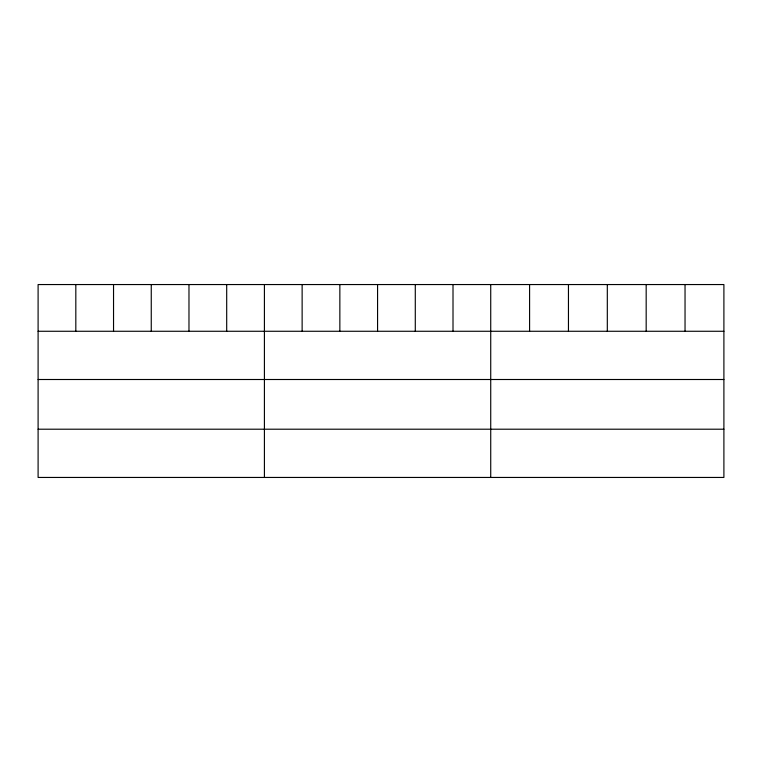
<?xml version="1.0" encoding="UTF-8"?>
<svg xmlns="http://www.w3.org/2000/svg" width="762" height="762" viewBox="0 0 762 762"><rect width="100%" height="100%" fill="white"/><g stroke="black" fill="none" stroke-linecap="round" stroke-linejoin="round"><path stroke-width="1.14" d="M723.9 331.27L723.9 477.45L38.1 477.45L38.1 284.55L723.9 284.55L723.9 331.27L38.1 331.27M38.1 379.505L723.9 379.505M38.1 429.206L723.9 429.206M685.038 284.55L685.038 331.27M646.176 284.55L646.176 331.27M607.314 284.55L607.314 331.27M568.452 284.55L568.452 331.27M529.59 284.55L529.59 331.27M490.728 284.55L490.728 477.45M453.009 284.55L453.009 331.27M415.29 284.55L415.29 331.27M377.571 284.55L377.571 331.27M339.852 284.55L339.852 331.27M302.133 284.55L302.133 331.27M264.414 284.55L264.414 477.45M226.695 284.55L226.695 331.27M188.976 284.55L188.976 331.27M151.257 284.55L151.257 331.27M113.538 284.55L113.538 331.27M75.819 284.55L75.819 331.27"/></g></svg>
